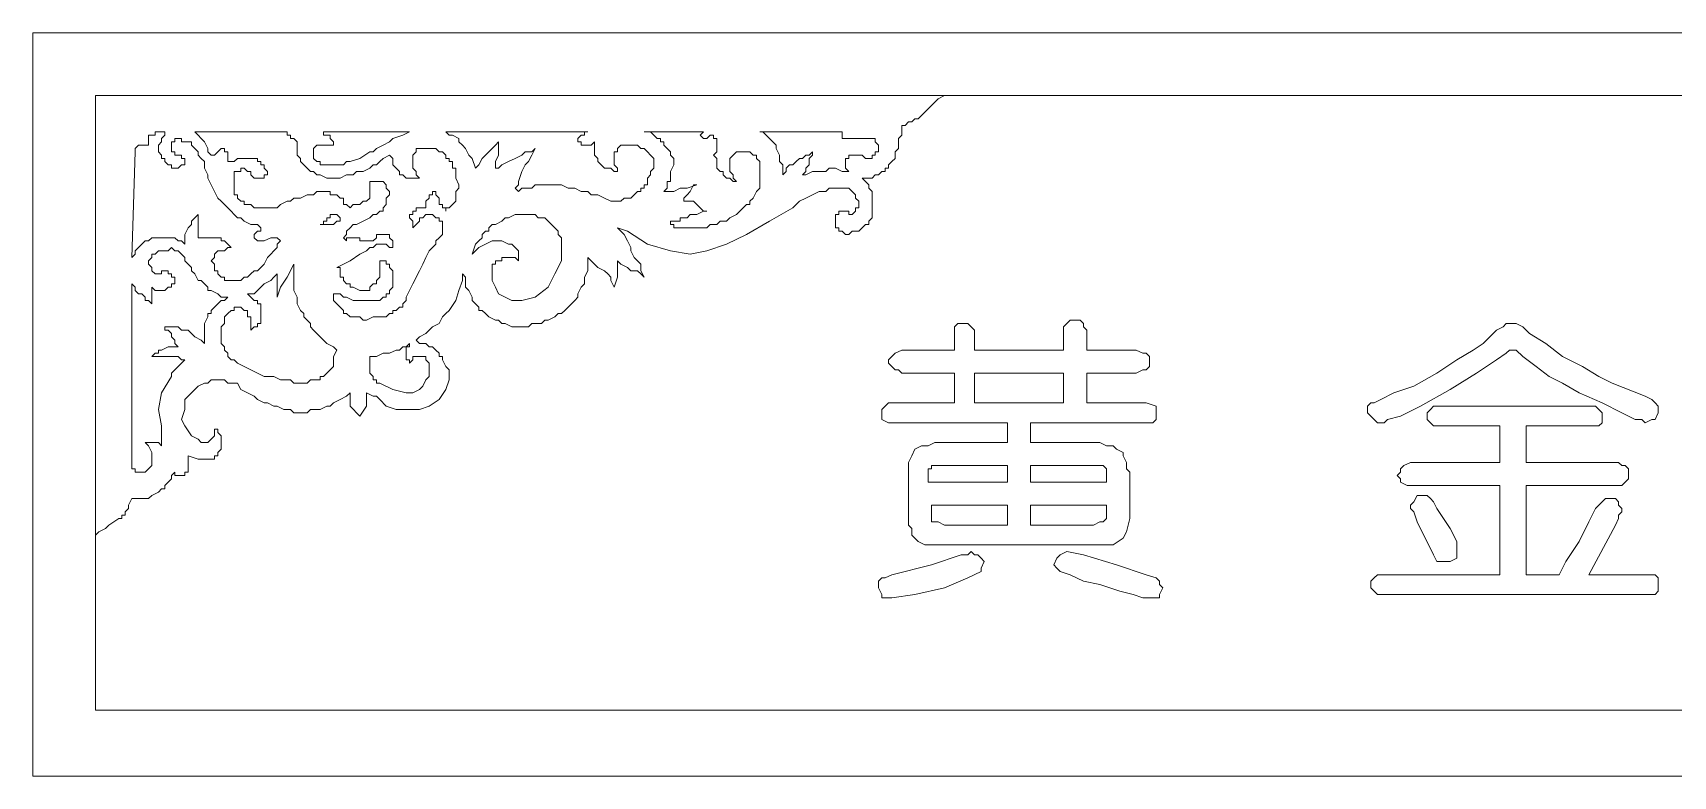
# Model space of a CAD drawing. Extents: x -66030 to 95157, y -13132 to 45879.
# Drawn here: x -4612 to -2672, y 14093 to 14971 of the extents above; entities that cross this region are included whole.
import ezdxf

# ---------------------------------------------------------------- set-up
doc = ezdxf.new("R2010")
doc.units = 0
doc.header["$LTSCALE"] = 100
doc.header["$MEASUREMENT"] = 0
doc.layers.get('0').update_dxf_attribs({"linetype": 'CONTINUOUS'})

msp = doc.modelspace()

# ---------------------------------------------------------------- linework, layer by layer
at = {"lineweight": 0}
for points in [[(-4611.6, 14092.6), (-1104.1, 14092.6), (-1104.1, 14971.4), (-4611.6, 14971.4), (-4611.6, 14092.6)], [(-1178.3, 14897.2), (-4537.4, 14897.2), (-4537.4, 14170.7), (-1178.3, 14170.7), (-1178.3, 14897.2)], [(-4435.9, 14815.2), (-4439.8, 14811.3), (-4439.8, 14811.3), (-4443.7, 14811.3), (-4443.7, 14811.3), (-4447.6, 14811.3), (-4447.6, 14815.2), (-4451.5, 14815.2), (-4455.4, 14819.1), (-4455.4, 14823), (-4459.3, 14823), (-4459.3, 14826.9), (-4459.3, 14826.9), (-4463.2, 14830.8), (-4463.2, 14830.8), (-4463.2, 14834.7), (-4463.2, 14834.7), (-4463.2, 14838.6), (-4463.2, 14838.6), (-4459.3, 14842.5), (-4459.3, 14846.4), (-4459.3, 14846.4), (-4455.4, 14850.3), (-4455.4, 14854.2), (-4459.3, 14854.2), (-4463.2, 14854.2), (-4467.1, 14854.2), (-4467.1, 14850.3), (-4471, 14850.3), (-4471, 14850.3), (-4474.9, 14850.3), (-4474.9, 14846.4), (-4474.9, 14846.4), (-4474.9, 14842.5), (-4474.9, 14842.5), (-4474.9, 14838.6), (-4474.9, 14838.6), (-4478.8, 14838.6), (-4478.8, 14838.6), (-4482.7, 14838.6), (-4482.7, 14838.6), (-4486.6, 14838.6), (-4486.6, 14838.6), (-4490.5, 14834.7), (-4490.5, 14834.7), (-4490.5, 14834.7), (-4490.5, 14830.8), (-4494.4, 14705.8), (-4490.5, 14709.7), (-4490.5, 14713.6), (-4486.6, 14717.5), (-4486.6, 14717.5), (-4482.7, 14721.4), (-4478.8, 14725.3), (-4474.9, 14725.3), (-4471, 14729.2), (-4463.2, 14729.2), (-4463.2, 14729.2), (-4459.3, 14729.2), (-4455.4, 14729.2), (-4451.5, 14729.2), (-4447.6, 14729.2), (-4443.7, 14729.2), (-4439.8, 14725.3), (-4435.9, 14725.3), (-4431.9, 14721.4), (-4431.9, 14725.3), (-4431.9, 14729.2), (-4431.9, 14733.1), (-4428, 14741), (-4424.1, 14744.9), (-4424.1, 14748.8), (-4420.2, 14752.7), (-4420.2, 14752.7), (-4416.3, 14756.6), (-4416.3, 14752.7), (-4416.3, 14748.8), (-4416.3, 14744.9), (-4416.3, 14741), (-4416.3, 14733.1), (-4416.3, 14729.2), (-4412.4, 14729.2), (-4412.4, 14729.2), (-4404.6, 14729.2), (-4404.6, 14729.2), (-4400.7, 14729.2), (-4396.8, 14729.2), (-4392.9, 14729.2), (-4389, 14729.2), (-4389, 14725.3), (-4385.1, 14725.3), (-4381.2, 14721.4), (-4381.2, 14721.4), (-4377.3, 14717.5), (-4377.3, 14717.5), (-4381.2, 14717.5), (-4385.1, 14713.6), (-4385.1, 14713.6), (-4389, 14713.6), (-4392.9, 14713.6), (-4392.9, 14713.6), (-4396.8, 14709.7), (-4396.8, 14709.7), (-4396.8, 14705.8), (-4396.8, 14705.8), (-4400.7, 14701.9), (-4396.8, 14698), (-4396.8, 14694.1), (-4396.8, 14694.1), (-4396.8, 14690.2), (-4392.9, 14690.2), (-4392.9, 14686.3), (-4389, 14682.4), (-4389, 14682.4), (-4389, 14682.4), (-4385.1, 14682.4), (-4385.1, 14678.5), (-4381.2, 14678.5), (-4381.2, 14678.5), (-4377.3, 14678.5), (-4377.3, 14678.5), (-4373.4, 14678.5), (-4369.5, 14678.5), (-4365.5, 14678.5), (-4365.5, 14678.5), (-4361.6, 14682.4), (-4357.7, 14682.4), (-4353.8, 14686.3), (-4349.9, 14690.2), (-4346, 14690.2), (-4342.1, 14694.1), (-4338.2, 14698), (-4334.3, 14705.8), (-4330.4, 14709.7), (-4326.5, 14713.6), (-4322.6, 14717.5), (-4322.6, 14717.5), (-4322.6, 14721.4), (-4318.7, 14725.3), (-4318.7, 14725.3), (-4322.6, 14729.2), (-4322.6, 14729.2), (-4322.6, 14729.2), (-4322.6, 14729.2), (-4326.5, 14729.2), (-4330.4, 14729.2), (-4338.2, 14725.3), (-4342.1, 14725.3), (-4342.1, 14725.3), (-4346, 14725.3), (-4346, 14725.3), (-4346, 14725.3), (-4349.9, 14729.2), (-4349.9, 14729.2), (-4349.9, 14729.2), (-4349.9, 14729.2), (-4349.9, 14733.1), (-4349.9, 14733.1), (-4349.9, 14733.1), (-4346, 14737.1), (-4346, 14737.1), (-4346, 14737.1), (-4342.1, 14737.1), (-4342.1, 14741), (-4342.1, 14741), (-4342.1, 14741), (-4342.1, 14741), (-4346, 14744.9), (-4349.9, 14744.9), (-4353.8, 14744.9), (-4353.8, 14744.9), (-4361.6, 14748.8), (-4365.5, 14752.7), (-4369.5, 14752.7), (-4373.4, 14756.6), (-4377.3, 14760.5), (-4381.2, 14764.4), (-4385.1, 14768.3), (-4389, 14772.2), (-4392.9, 14776.1), (-4396.8, 14783.9), (-4400.7, 14791.7), (-4404.6, 14799.5), (-4404.6, 14799.5), (-4404.6, 14803.5), (-4408.5, 14811.3), (-4408.5, 14815.2), (-4408.5, 14819.1), (-4412.4, 14823), (-4416.3, 14826.9), (-4416.3, 14830.8), (-4420.2, 14834.7), (-4424.1, 14838.6), (-4424.1, 14838.6), (-4424.1, 14842.5), (-4428, 14842.5), (-4428, 14842.5), (-4431.9, 14842.5), (-4435.9, 14842.5), (-4435.9, 14846.4), (-4439.8, 14846.4), (-4443.7, 14846.4), (-4443.7, 14846.4), (-4443.7, 14842.5), (-4447.6, 14842.5), (-4447.6, 14842.5), (-4447.6, 14842.5), (-4447.6, 14838.6), (-4447.6, 14838.6), (-4447.6, 14834.7), (-4447.6, 14830.8), (-4443.7, 14830.8), (-4443.7, 14826.9), (-4439.8, 14826.9), (-4435.9, 14826.9), (-4435.9, 14823), (-4435.9, 14823), (-4431.9, 14823), (-4431.9, 14819.1), (-4431.9, 14819.1), (-4431.9, 14819.1), (-4431.9, 14815.2), (-4435.9, 14815.2)], [(-4420.2, 14854.2), (-4420.2, 14854.2), (-4416.3, 14850.3), (-4412.4, 14846.4), (-4412.4, 14846.4), (-4408.5, 14842.5), (-4404.6, 14834.7), (-4404.6, 14830.8), (-4400.7, 14826.9), (-4400.7, 14826.9), (-4396.8, 14826.9), (-4392.9, 14830.8), (-4392.9, 14830.8), (-4389, 14834.7), (-4389, 14834.7), (-4385.1, 14834.7), (-4385.1, 14834.7), (-4385.1, 14834.7), (-4385.1, 14830.8), (-4381.2, 14830.8), (-4381.2, 14830.8), (-4381.2, 14826.9), (-4381.2, 14823), (-4381.2, 14819.1), (-4377.3, 14819.1), (-4373.4, 14819.1), (-4369.5, 14823), (-4365.5, 14823), (-4361.6, 14823), (-4357.7, 14823), (-4353.8, 14823), (-4349.9, 14823), (-4346, 14823), (-4346, 14819.1), (-4342.1, 14819.1), (-4342.1, 14819.1), (-4342.1, 14815.2), (-4338.2, 14815.2), (-4338.2, 14811.3), (-4338.2, 14811.3), (-4334.3, 14807.4), (-4334.3, 14803.5), (-4338.2, 14803.5), (-4338.2, 14803.5), (-4338.2, 14799.5), (-4342.1, 14799.5), (-4342.1, 14799.5), (-4342.1, 14799.5), (-4346, 14799.5), (-4346, 14799.5), (-4349.9, 14799.5), (-4349.9, 14799.5), (-4353.8, 14803.5), (-4353.8, 14803.5), (-4353.8, 14807.4), (-4357.7, 14807.4), (-4357.7, 14807.4), (-4357.7, 14807.4), (-4361.6, 14811.3), (-4361.6, 14811.3), (-4365.5, 14811.3), (-4365.5, 14807.4), (-4369.5, 14807.4), (-4373.4, 14807.4), (-4373.4, 14803.5), (-4373.4, 14803.5), (-4373.4, 14799.5), (-4373.4, 14795.6), (-4373.4, 14791.7), (-4373.4, 14787.8), (-4373.4, 14783.9), (-4373.4, 14780), (-4369.5, 14780), (-4369.5, 14776.1), (-4369.5, 14776.1), (-4365.5, 14772.2), (-4365.5, 14772.2), (-4361.6, 14772.2), (-4361.6, 14768.3), (-4357.7, 14768.3), (-4353.8, 14768.3), (-4349.9, 14764.4), (-4346, 14764.4), (-4342.1, 14764.4), (-4338.2, 14764.4), (-4334.3, 14764.4), (-4330.4, 14764.4), (-4322.6, 14764.4), (-4318.7, 14768.3), (-4310.9, 14772.2), (-4307, 14772.2), (-4303, 14776.1), (-4295.2, 14776.1), (-4287.4, 14780), (-4279.6, 14780), (-4275.7, 14783.9), (-4271.8, 14783.9), (-4267.9, 14783.9), (-4264, 14783.9), (-4260.1, 14783.9), (-4260.1, 14780), (-4256.2, 14780), (-4252.3, 14780), (-4252.3, 14780), (-4248.4, 14776.1), (-4244.5, 14776.1), (-4244.5, 14772.2), (-4244.5, 14768.3), (-4244.5, 14768.3), (-4240.6, 14768.3), (-4240.6, 14768.3), (-4236.6, 14764.4), (-4236.6, 14764.4), (-4236.6, 14764.4), (-4232.7, 14768.3), (-4228.8, 14768.3), (-4228.8, 14768.3), (-4224.9, 14768.3), (-4221, 14772.2), (-4217.1, 14772.2), (-4213.2, 14776.1), (-4213.2, 14780), (-4213.2, 14780), (-4213.2, 14783.9), (-4213.2, 14787.8), (-4213.2, 14791.7), (-4213.2, 14791.7), (-4213.2, 14795.6), (-4209.3, 14795.6), (-4209.3, 14795.6), (-4205.4, 14795.6), (-4201.5, 14795.6), (-4201.5, 14795.6), (-4197.6, 14795.6), (-4197.6, 14795.6), (-4193.7, 14791.7), (-4193.7, 14791.7), (-4193.7, 14787.8), (-4189.8, 14783.9), (-4189.8, 14780), (-4189.8, 14780), (-4193.7, 14776.1), (-4193.7, 14772.2), (-4193.7, 14768.3), (-4197.6, 14764.4), (-4197.6, 14760.5), (-4197.6, 14760.5), (-4201.5, 14760.5), (-4205.4, 14756.6), (-4209.3, 14756.6), (-4213.2, 14752.7), (-4221, 14748.8), (-4228.8, 14744.9), (-4232.7, 14744.9), (-4236.6, 14741), (-4236.6, 14741), (-4240.6, 14737.1), (-4240.6, 14737.1), (-4240.6, 14737.1), (-4240.6, 14733.1), (-4240.6, 14733.1), (-4244.5, 14729.2), (-4244.5, 14729.2), (-4240.6, 14725.3), (-4240.6, 14729.2), (-4236.6, 14729.2), (-4236.6, 14729.2), (-4232.7, 14729.2), (-4228.8, 14729.2), (-4224.9, 14729.2), (-4224.9, 14725.3), (-4221, 14725.3), (-4221, 14725.3), (-4221, 14725.3), (-4221, 14725.3), (-4217.1, 14725.3), (-4213.2, 14725.3), (-4209.3, 14725.3), (-4205.4, 14729.2), (-4205.4, 14729.2), (-4205.4, 14729.2), (-4205.4, 14733.1), (-4201.5, 14733.1), (-4201.5, 14733.1), (-4201.5, 14733.1), (-4197.6, 14733.1), (-4197.6, 14733.1), (-4193.7, 14733.1), (-4193.7, 14733.1), (-4189.8, 14733.1), (-4189.8, 14729.2), (-4185.9, 14725.3), (-4185.9, 14721.4), (-4185.9, 14721.4), (-4185.9, 14721.4), (-4185.9, 14717.5), (-4185.9, 14717.5), (-4189.8, 14717.5), (-4189.8, 14717.5), (-4193.7, 14721.4), (-4197.6, 14721.4), (-4197.6, 14721.4), (-4201.5, 14721.4), (-4201.5, 14721.4), (-4205.4, 14721.4), (-4209.3, 14717.5), (-4213.2, 14717.5), (-4217.1, 14713.6), (-4224.9, 14709.7), (-4236.6, 14701.9), (-4244.5, 14698), (-4252.3, 14694.1), (-4248.4, 14694.1), (-4248.4, 14690.2), (-4248.4, 14686.3), (-4248.4, 14682.4), (-4244.5, 14682.4), (-4244.5, 14678.5), (-4240.6, 14674.6), (-4236.6, 14674.6), (-4236.6, 14670.7), (-4232.7, 14670.7), (-4224.9, 14666.7), (-4221, 14666.7), (-4217.1, 14666.7), (-4213.2, 14666.7), (-4213.2, 14670.7), (-4209.3, 14674.6), (-4205.4, 14674.6), (-4205.4, 14678.5), (-4205.4, 14678.5), (-4201.5, 14682.4), (-4201.5, 14682.4), (-4201.5, 14686.3), (-4201.5, 14690.2), (-4201.5, 14694.1), (-4201.5, 14698), (-4201.5, 14701.9), (-4201.5, 14701.9), (-4197.6, 14701.9), (-4193.7, 14701.9), (-4193.7, 14698), (-4189.8, 14698), (-4189.8, 14698), (-4189.8, 14694.1), (-4185.9, 14690.2), (-4185.9, 14690.2), (-4185.9, 14686.3), (-4185.9, 14682.4), (-4185.9, 14674.6), (-4185.9, 14670.7), (-4185.9, 14670.7), (-4189.8, 14666.7), (-4189.8, 14662.8), (-4193.7, 14662.8), (-4193.7, 14658.9), (-4197.6, 14658.9), (-4201.5, 14655), (-4205.4, 14655), (-4209.3, 14655), (-4217.1, 14655), (-4221, 14655), (-4228.8, 14655), (-4232.7, 14655), (-4240.6, 14658.9), (-4244.5, 14658.9), (-4248.4, 14662.8), (-4248.4, 14662.8), (-4252.3, 14662.8), (-4252.3, 14662.8), (-4252.3, 14662.8), (-4256.2, 14662.8), (-4256.2, 14662.8), (-4256.2, 14658.9), (-4256.2, 14658.9), (-4256.2, 14655), (-4256.2, 14655), (-4252.3, 14651.1), (-4252.3, 14651.1), (-4248.4, 14647.2), (-4248.4, 14647.2), (-4244.5, 14643.3), (-4244.5, 14639.4), (-4240.6, 14639.4), (-4236.6, 14635.5), (-4232.7, 14635.5), (-4224.9, 14635.5), (-4221, 14631.6), (-4217.1, 14631.6), (-4209.3, 14635.5), (-4205.4, 14635.5), (-4197.6, 14635.5), (-4193.7, 14635.5), (-4189.8, 14639.4), (-4185.9, 14639.4), (-4185.9, 14643.3), (-4182, 14643.3), (-4178.1, 14647.2), (-4174.2, 14647.2), (-4174.2, 14651.1), (-4170.2, 14655), (-4170.2, 14658.9), (-4166.3, 14666.7), (-4162.4, 14674.6), (-4154.6, 14690.2), (-4150.7, 14698), (-4146.8, 14705.8), (-4142.9, 14713.6), (-4135.1, 14721.4), (-4135.1, 14725.3), (-4131.2, 14729.2), (-4127.3, 14733.1), (-4127.3, 14733.1), (-4127.3, 14737.1), (-4127.3, 14741), (-4127.3, 14744.9), (-4127.3, 14748.8), (-4131.2, 14748.8), (-4131.2, 14748.8), (-4131.2, 14752.7), (-4135.1, 14752.7), (-4139, 14756.6), (-4139, 14756.6), (-4142.9, 14756.6), (-4146.8, 14756.6), (-4146.8, 14756.6), (-4150.7, 14752.7), (-4150.7, 14752.7), (-4154.6, 14752.7), (-4154.6, 14748.8), (-4154.6, 14748.8), (-4158.5, 14744.9), (-4158.5, 14744.9), (-4162.4, 14741), (-4162.4, 14741), (-4162.4, 14744.9), (-4162.4, 14748.8), (-4166.3, 14752.7), (-4166.3, 14752.7), (-4166.3, 14756.6), (-4162.4, 14756.6), (-4162.4, 14760.5), (-4162.4, 14760.5), (-4162.4, 14760.5), (-4158.5, 14760.5), (-4158.5, 14764.4), (-4154.6, 14764.4), (-4146.8, 14764.4), (-4146.8, 14768.3), (-4146.8, 14772.2), (-4142.9, 14776.1), (-4142.9, 14776.1), (-4142.9, 14780), (-4139, 14780), (-4139, 14783.9), (-4135.1, 14783.9), (-4135.1, 14783.9), (-4135.1, 14783.9), (-4135.1, 14783.9), (-4135.1, 14780), (-4131.2, 14776.1), (-4131.2, 14772.2), (-4131.2, 14772.2), (-4131.2, 14768.3), (-4127.3, 14768.3), (-4127.3, 14764.4), (-4123.4, 14764.4), (-4123.4, 14760.5), (-4123.4, 14764.4), (-4119.5, 14764.4), (-4119.5, 14764.4), (-4115.6, 14768.3), (-4115.6, 14768.3), (-4111.7, 14772.2), (-4111.7, 14776.1), (-4111.7, 14780), (-4111.7, 14783.9), (-4107.8, 14787.8), (-4107.8, 14791.7), (-4111.7, 14799.5), (-4111.7, 14803.5), (-4111.7, 14811.3), (-4115.6, 14811.3), (-4115.6, 14815.2), (-4115.6, 14819.1), (-4119.5, 14819.1), (-4119.5, 14823), (-4123.4, 14823), (-4123.4, 14826.9), (-4127.3, 14830.8), (-4131.2, 14830.8), (-4135.1, 14834.7), (-4139, 14834.7), (-4146.8, 14834.7), (-4150.7, 14834.7), (-4158.5, 14834.7), (-4158.5, 14834.7), (-4158.5, 14830.8), (-4162.4, 14826.9), (-4162.4, 14826.9), (-4162.4, 14823), (-4162.4, 14823), (-4162.4, 14819.1), (-4162.4, 14815.2), (-4162.4, 14815.2), (-4162.4, 14811.3), (-4158.5, 14807.4), (-4158.5, 14803.5), (-4154.6, 14799.5), (-4154.6, 14799.5), (-4158.5, 14799.5), (-4158.5, 14799.5), (-4162.4, 14799.5), (-4166.3, 14799.5), (-4166.3, 14799.5), (-4170.2, 14799.5), (-4174.2, 14803.5), (-4178.1, 14803.5), (-4178.1, 14807.4), (-4178.1, 14807.4), (-4182, 14811.3), (-4185.9, 14815.2), (-4185.9, 14823), (-4189.8, 14826.9), (-4189.8, 14826.9), (-4197.6, 14823), (-4201.5, 14819.1), (-4205.4, 14815.2), (-4209.3, 14815.2), (-4213.2, 14811.3), (-4221, 14807.4), (-4228.8, 14807.4), (-4232.7, 14803.5), (-4240.6, 14803.5), (-4248.4, 14799.5), (-4252.3, 14799.5), (-4256.2, 14799.5), (-4260.1, 14799.5), (-4264, 14799.5), (-4271.8, 14803.5), (-4275.7, 14803.5), (-4275.7, 14803.5), (-4279.6, 14807.4), (-4283.5, 14807.4), (-4287.4, 14811.3), (-4291.3, 14815.2), (-4291.3, 14815.2), (-4295.2, 14819.1), (-4295.2, 14823), (-4299.1, 14826.9), (-4299.1, 14830.8), (-4299.1, 14830.8), (-4299.1, 14834.7), (-4299.1, 14838.6), (-4299.1, 14838.6), (-4299.1, 14842.5), (-4299.1, 14842.5), (-4299.1, 14842.5), (-4303, 14846.4), (-4303, 14846.4), (-4307, 14846.4), (-4307, 14846.4), (-4307, 14850.3), (-4310.9, 14850.3), (-4310.9, 14850.3), (-4310.9, 14854.2), (-4310.9, 14854.2), (-4420.2, 14854.2)], [(-4267.9, 14854.2), (-4267.9, 14854.2), (-4267.9, 14850.3), (-4264, 14850.3), (-4264, 14850.3), (-4264, 14850.3), (-4260.1, 14850.3), (-4260.1, 14850.3), (-4260.1, 14846.4), (-4260.1, 14846.4), (-4256.2, 14842.5), (-4256.2, 14842.5), (-4256.2, 14838.6), (-4256.2, 14838.6), (-4260.1, 14838.6), (-4264, 14838.6), (-4267.9, 14838.6), (-4267.9, 14838.6), (-4271.8, 14838.6), (-4275.7, 14838.6), (-4275.7, 14838.6), (-4275.7, 14838.6), (-4279.6, 14834.7), (-4279.6, 14834.7), (-4279.6, 14830.8), (-4279.6, 14830.8), (-4279.6, 14826.9), (-4279.6, 14826.9), (-4279.6, 14823), (-4279.6, 14823), (-4275.7, 14819.1), (-4275.7, 14819.1), (-4275.7, 14819.1), (-4271.8, 14819.1), (-4271.8, 14815.2), (-4271.8, 14815.2), (-4267.9, 14815.2), (-4264, 14815.2), (-4264, 14815.2), (-4260.1, 14815.2), (-4256.2, 14815.2), (-4252.3, 14815.2), (-4248.4, 14815.2), (-4244.5, 14815.2), (-4240.6, 14819.1), (-4236.6, 14819.1), (-4224.9, 14823), (-4213.2, 14830.8), (-4209.3, 14830.8), (-4205.4, 14834.7), (-4197.6, 14838.6), (-4189.8, 14842.5), (-4185.9, 14846.4), (-4174.2, 14850.3), (-4166.3, 14854.2), (-4267.9, 14854.2)], [(-4123.4, 14854.2), (-4119.5, 14850.3), (-4115.6, 14850.3), (-4107.8, 14846.4), (-4107.8, 14842.5), (-4103.8, 14838.6), (-4103.8, 14838.6), (-4099.9, 14834.7), (-4096, 14826.9), (-4092.1, 14823), (-4088.2, 14811.3), (-4084.3, 14815.2), (-4080.4, 14823), (-4076.5, 14826.9), (-4072.6, 14830.8), (-4064.8, 14838.6), (-4060.9, 14842.5), (-4060.9, 14838.6), (-4060.9, 14834.7), (-4060.9, 14830.8), (-4060.9, 14826.9), (-4064.8, 14819.1), (-4064.8, 14811.3), (-4060.9, 14811.3), (-4057, 14815.2), (-4049.2, 14819.1), (-4041.4, 14823), (-4033.5, 14826.9), (-4029.6, 14830.8), (-4025.7, 14830.8), (-4021.8, 14830.8), (-4017.9, 14834.7), (-4021.8, 14826.9), (-4025.7, 14819.1), (-4029.6, 14815.2), (-4033.5, 14807.4), (-4037.4, 14795.6), (-4037.4, 14795.6), (-4037.4, 14791.7), (-4041.4, 14787.8), (-4037.4, 14783.9), (-4033.5, 14787.8), (-4029.6, 14787.8), (-4025.7, 14787.8), (-4021.8, 14787.8), (-4017.9, 14791.7), (-4014, 14791.7), (-4006.2, 14791.7), (-3994.5, 14791.7), (-3986.7, 14791.7), (-3978.9, 14787.8), (-3971, 14787.8), (-3963.2, 14783.9), (-3955.4, 14783.9), (-3951.5, 14780), (-3943.7, 14780), (-3935.9, 14776.1), (-3928.1, 14772.2), (-3924.2, 14772.2), (-3920.3, 14772.2), (-3916.4, 14772.2), (-3912.5, 14776.1), (-3908.5, 14776.1), (-3904.6, 14776.1), (-3900.7, 14780), (-3896.8, 14783.9), (-3892.9, 14783.9), (-3892.9, 14787.8), (-3889, 14787.8), (-3889, 14791.7), (-3885.1, 14791.7), (-3885.1, 14795.6), (-3885.1, 14799.5), (-3881.2, 14803.5), (-3881.2, 14803.5), (-3881.2, 14807.4), (-3877.3, 14811.3), (-3877.3, 14815.2), (-3877.3, 14819.1), (-3877.3, 14823), (-3881.2, 14826.9), (-3881.2, 14826.9), (-3885.1, 14830.8), (-3885.1, 14830.8), (-3889, 14834.7), (-3892.9, 14834.7), (-3896.8, 14838.6), (-3900.7, 14838.6), (-3904.6, 14838.6), (-3908.5, 14838.6), (-3916.4, 14838.6), (-3916.4, 14838.6), (-3920.3, 14834.7), (-3920.3, 14834.7), (-3920.3, 14834.7), (-3920.3, 14834.7), (-3920.3, 14830.8), (-3924.2, 14830.8), (-3924.2, 14830.8), (-3924.2, 14826.9), (-3924.2, 14823), (-3924.2, 14819.1), (-3924.2, 14815.2), (-3920.3, 14811.3), (-3920.3, 14807.4), (-3920.3, 14807.4), (-3924.2, 14807.4), (-3928.1, 14811.3), (-3932, 14811.3), (-3935.9, 14811.3), (-3939.8, 14815.2), (-3939.8, 14815.2), (-3943.7, 14819.1), (-3943.7, 14823), (-3947.6, 14826.9), (-3947.6, 14830.8), (-3947.6, 14834.7), (-3947.6, 14842.5), (-3951.5, 14838.6), (-3955.4, 14838.6), (-3959.3, 14838.6), (-3959.3, 14838.6), (-3963.2, 14838.6), (-3963.2, 14842.5), (-3967.1, 14842.5), (-3967.1, 14842.5), (-3967.1, 14842.5), (-3967.1, 14846.4), (-3967.1, 14846.4), (-3963.2, 14850.3), (-3963.2, 14850.3), (-3959.3, 14850.3), (-3959.3, 14854.2), (-3955.4, 14854.2), (-4123.4, 14854.2)], [(-3889, 14854.2), (-3881.2, 14854.2), (-3877.3, 14850.3), (-3873.4, 14846.4), (-3869.5, 14846.4), (-3869.5, 14842.5), (-3865.6, 14842.5), (-3865.6, 14838.6), (-3861.7, 14834.7), (-3861.7, 14834.7), (-3857.8, 14830.8), (-3857.8, 14826.9), (-3857.8, 14826.9), (-3853.9, 14823), (-3853.9, 14819.1), (-3853.9, 14815.2), (-3857.8, 14807.4), (-3857.8, 14803.5), (-3857.8, 14795.6), (-3861.7, 14795.6), (-3861.7, 14791.7), (-3861.7, 14787.8), (-3865.6, 14783.9), (-3865.6, 14783.9), (-3861.7, 14783.9), (-3857.8, 14783.9), (-3853.9, 14783.9), (-3846.1, 14787.8), (-3838.2, 14787.8), (-3826.5, 14791.7), (-3830.4, 14791.7), (-3834.3, 14783.9), (-3834.3, 14783.9), (-3838.2, 14780), (-3842.1, 14776.1), (-3842.1, 14772.2), (-3842.1, 14772.2), (-3838.2, 14772.2), (-3834.3, 14772.2), (-3830.4, 14772.2), (-3826.5, 14768.3), (-3822.6, 14764.4), (-3818.7, 14760.5), (-3814.8, 14760.5), (-3818.7, 14760.5), (-3826.5, 14756.6), (-3830.4, 14756.6), (-3834.3, 14756.6), (-3838.2, 14752.7), (-3846.1, 14752.7), (-3846.1, 14748.8), (-3850, 14748.8), (-3853.9, 14748.8), (-3853.9, 14748.8), (-3857.8, 14748.8), (-3857.8, 14748.8), (-3857.8, 14748.8), (-3857.8, 14744.9), (-3857.8, 14744.9), (-3857.8, 14744.9), (-3853.9, 14744.9), (-3853.9, 14741), (-3850, 14741), (-3846.1, 14741), (-3842.1, 14741), (-3838.2, 14741), (-3834.3, 14741), (-3826.5, 14741), (-3822.6, 14741), (-3814.8, 14741), (-3810.9, 14744.9), (-3803.1, 14744.9), (-3799.2, 14748.8), (-3791.4, 14748.8), (-3787.5, 14752.7), (-3779.7, 14756.6), (-3775.7, 14760.5), (-3771.8, 14764.4), (-3767.9, 14768.3), (-3764, 14768.3), (-3764, 14772.2), (-3760.1, 14776.1), (-3760.1, 14776.1), (-3756.2, 14783.9), (-3752.3, 14787.8), (-3752.3, 14791.7), (-3752.3, 14795.6), (-3752.3, 14795.6), (-3752.3, 14799.5), (-3752.3, 14803.5), (-3752.3, 14807.4), (-3752.3, 14811.3), (-3752.3, 14815.2), (-3752.3, 14815.2), (-3752.3, 14819.1), (-3756.2, 14823), (-3756.2, 14823), (-3756.2, 14826.9), (-3760.1, 14826.9), (-3760.1, 14826.9), (-3764, 14830.8), (-3764, 14830.8), (-3767.9, 14830.8), (-3767.9, 14830.8), (-3771.8, 14830.8), (-3775.7, 14830.8), (-3775.7, 14830.8), (-3779.7, 14830.8), (-3783.6, 14826.9), (-3783.6, 14826.9), (-3783.6, 14826.9), (-3787.5, 14823), (-3787.5, 14823), (-3787.5, 14819.1), (-3787.5, 14819.1), (-3787.5, 14815.2), (-3787.5, 14815.2), (-3787.5, 14811.3), (-3787.5, 14807.4), (-3783.6, 14803.5), (-3783.6, 14799.5), (-3779.7, 14795.6), (-3783.6, 14795.6), (-3787.5, 14799.5), (-3787.5, 14799.5), (-3791.4, 14799.5), (-3795.3, 14803.5), (-3795.3, 14807.4), (-3799.2, 14807.4), (-3803.1, 14811.3), (-3803.1, 14815.2), (-3803.1, 14819.1), (-3803.1, 14823), (-3807, 14826.9), (-3807, 14826.9), (-3803.1, 14830.8), (-3803.1, 14834.7), (-3803.1, 14838.6), (-3803.1, 14842.5), (-3803.1, 14846.4), (-3803.1, 14846.4), (-3803.1, 14846.4), (-3807, 14846.4), (-3807, 14850.3), (-3810.9, 14850.3), (-3810.9, 14850.3), (-3814.8, 14846.4), (-3814.8, 14846.4), (-3818.7, 14846.4), (-3818.7, 14846.4), (-3818.7, 14846.4), (-3822.6, 14850.3), (-3822.6, 14850.3), (-3822.6, 14850.3), (-3818.7, 14854.2), (-3818.7, 14854.2), (-3889, 14854.2)], [(-3752.3, 14854.2), (-3748.4, 14854.2), (-3744.5, 14850.3), (-3740.6, 14846.4), (-3736.7, 14842.5), (-3736.7, 14842.5), (-3732.8, 14838.6), (-3732.8, 14834.7), (-3728.9, 14826.9), (-3728.9, 14819.1), (-3725, 14815.2), (-3725, 14811.3), (-3725, 14807.4), (-3725, 14803.5), (-3721.1, 14807.4), (-3721.1, 14811.3), (-3717.2, 14815.2), (-3713.2, 14815.2), (-3709.3, 14819.1), (-3709.3, 14819.1), (-3705.4, 14823), (-3701.5, 14823), (-3697.6, 14826.9), (-3693.7, 14826.9), (-3689.8, 14830.8), (-3689.8, 14826.9), (-3693.7, 14823), (-3693.7, 14819.1), (-3693.7, 14815.2), (-3697.6, 14811.3), (-3697.6, 14807.4), (-3701.5, 14803.5), (-3701.5, 14803.5), (-3697.6, 14803.5), (-3689.8, 14807.4), (-3682, 14807.4), (-3674.2, 14807.4), (-3670.3, 14811.3), (-3662.5, 14811.3), (-3654.7, 14807.4), (-3650.8, 14807.4), (-3646.8, 14807.4), (-3650.8, 14811.3), (-3650.8, 14811.3), (-3650.8, 14815.2), (-3650.8, 14819.1), (-3650.8, 14819.1), (-3650.8, 14823), (-3650.8, 14823), (-3650.8, 14823), (-3646.8, 14823), (-3646.8, 14826.9), (-3646.8, 14826.9), (-3642.9, 14826.9), (-3639, 14826.9), (-3639, 14826.9), (-3635.1, 14826.9), (-3631.2, 14826.9), (-3627.3, 14823), (-3627.3, 14823), (-3623.4, 14823), (-3623.4, 14823), (-3619.5, 14823), (-3619.5, 14826.9), (-3615.6, 14826.9), (-3615.6, 14830.8), (-3611.7, 14830.8), (-3611.7, 14834.7), (-3611.7, 14834.7), (-3611.7, 14838.6), (-3611.7, 14838.6), (-3615.6, 14842.5), (-3615.6, 14842.5), (-3615.6, 14842.5), (-3615.6, 14846.4), (-3619.5, 14846.4), (-3619.5, 14846.4), (-3623.4, 14846.4), (-3627.3, 14846.4), (-3631.2, 14846.4), (-3639, 14846.4), (-3646.8, 14846.4), (-3650.8, 14846.4), (-3650.8, 14846.4), (-3654.7, 14846.4), (-3654.7, 14846.4), (-3654.7, 14850.3), (-3654.7, 14850.3), (-3654.7, 14850.3), (-3654.7, 14850.3), (-3654.7, 14854.2), (-3654.7, 14854.2), (-3752.3, 14854.2)], [(-3521.9, 14569.1), (-3584.4, 14569.1), (-3588.3, 14573), (-3592.2, 14573), (-3596.1, 14576.9), (-3600, 14580.8), (-3600, 14584.7), (-3596.1, 14588.6), (-3592.2, 14592.5), (-3584.4, 14596.4), (-3521.9, 14596.4), (-3521.9, 14616), (-3521.9, 14623.8), (-3518, 14627.7), (-3514, 14627.7), (-3510.1, 14627.7), (-3506.2, 14627.7), (-3502.3, 14623.8), (-3498.4, 14619.9), (-3498.4, 14616), (-3498.4, 14596.4), (-3393, 14596.4), (-3393, 14619.9), (-3393, 14623.8), (-3389.1, 14627.7), (-3385.1, 14631.6), (-3381.2, 14631.6), (-3373.4, 14631.6), (-3369.5, 14627.7), (-3369.5, 14623.8), (-3365.6, 14619.9), (-3365.6, 14596.4), (-3307, 14596.4), (-3299.2, 14592.5), (-3295.3, 14592.5), (-3291.4, 14588.6), (-3291.4, 14580.8), (-3291.4, 14576.9), (-3295.3, 14573), (-3299.2, 14573), (-3307, 14569.1), (-3365.6, 14569.1), (-3365.6, 14569.1), (-3365.6, 14533.9), (-3295.3, 14533.9), (-3283.6, 14530), (-3283.6, 14526.1), (-3283.6, 14518.3), (-3283.6, 14514.4), (-3287.5, 14510.5), (-3295.3, 14510.5), (-3432, 14510.5), (-3432, 14487.1), (-3350, 14487.1), (-3342.2, 14483.2), (-3334.4, 14483.2), (-3330.5, 14479.3), (-3322.7, 14475.4), (-3322.7, 14471.4), (-3318.7, 14463.6), (-3318.7, 14455.8), (-3314.8, 14451.9), (-3314.8, 14397.2), (-3318.7, 14381.6), (-3322.7, 14373.8), (-3334.4, 14366), (-3346.1, 14366), (-3545.3, 14366), (-3553.1, 14366), (-3557, 14366), (-3564.8, 14369.9), (-3568.7, 14373.8), (-3572.6, 14377.7), (-3572.6, 14385.5), (-3576.5, 14389.4), (-3576.5, 14397.2), (-3576.5, 14455.8), (-3576.5, 14463.6), (-3572.6, 14471.4), (-3568.7, 14479.3), (-3560.9, 14483.2), (-3553.1, 14483.2), (-3545.3, 14487.1), (-3459.4, 14487.1), (-3459.4, 14510.5), (-3596.1, 14510.5), (-3600, 14510.5), (-3607.8, 14514.4), (-3607.8, 14518.3), (-3607.8, 14522.2), (-3607.8, 14526.1), (-3603.9, 14530), (-3600, 14533.9), (-3596.1, 14533.9), (-3521.9, 14533.9), (-3521.9, 14569.1)], [(-3014.1, 14510.5), (-3021.9, 14510.5), (-3025.8, 14514.4), (-3029.7, 14518.3), (-3033.6, 14522.2), (-3033.6, 14526.1), (-3033.6, 14530), (-3029.7, 14533.9), (-3025.8, 14533.9), (-3018, 14537.8), (-3002.4, 14545.7), (-2978.9, 14553.5), (-2951.6, 14569.1), (-2928.1, 14584.7), (-2908.6, 14596.4), (-2896.9, 14604.3), (-2889.1, 14612.1), (-2881.3, 14619.9), (-2873.5, 14623.8), (-2869.6, 14627.7), (-2865.7, 14627.7), (-2857.8, 14627.7), (-2850, 14623.8), (-2842.2, 14616), (-2822.7, 14604.3), (-2803.2, 14588.6), (-2779.7, 14576.9), (-2760.2, 14565.2), (-2744.6, 14557.4), (-2705.5, 14541.8), (-2697.7, 14537.8), (-2693.8, 14533.9), (-2689.9, 14530), (-2689.9, 14526.1), (-2689.9, 14522.2), (-2693.8, 14514.4), (-2697.7, 14514.4), (-2705.5, 14510.5), (-2709.4, 14514.4), (-2717.2, 14514.4), (-2732.9, 14522.2), (-2756.3, 14533.9), (-2783.6, 14545.7), (-2803.2, 14557.4), (-2818.8, 14565.2), (-2834.4, 14576.9), (-2850, 14588.6), (-2857.8, 14596.4), (-2865.7, 14596.4), (-2869.6, 14592.5), (-2881.3, 14584.7), (-2904.7, 14569.1), (-2936, 14549.6), (-2971.1, 14530), (-2994.6, 14518.3), (-3010.2, 14514.4), (-3014.1, 14510.5)], [(-3393, 14569.1), (-3498.4, 14569.1), (-3498.4, 14565.2), (-3498.4, 14533.9), (-3393, 14533.9), (-3393, 14565.2), (-3393, 14569.1)], [(-2846.1, 14506.6), (-2846.1, 14463.6), (-2736.8, 14463.6), (-2732.9, 14459.7), (-2728.9, 14459.7), (-2725, 14455.8), (-2725, 14448), (-2725, 14444.1), (-2728.9, 14440.2), (-2732.9, 14436.3), (-2736.8, 14436.3), (-2846.1, 14436.3), (-2846.1, 14330.8), (-2807.1, 14330.8), (-2799.3, 14346.5), (-2791.4, 14358.2), (-2783.6, 14369.9), (-2771.9, 14393.3), (-2764.1, 14409), (-2756.3, 14416.8), (-2752.4, 14420.7), (-2748.5, 14420.7), (-2740.7, 14420.7), (-2736.8, 14416.8), (-2736.8, 14412.9), (-2732.9, 14409), (-2732.9, 14405), (-2736.8, 14401.1), (-2736.8, 14397.2), (-2740.7, 14389.4), (-2771.9, 14330.8), (-2701.6, 14330.8), (-2697.7, 14330.8), (-2693.8, 14330.8), (-2689.9, 14326.9), (-2689.9, 14323), (-2689.9, 14315.2), (-2689.9, 14311.3), (-2693.8, 14307.4), (-2701.6, 14307.4), (-3014.1, 14307.4), (-3021.9, 14307.4), (-3025.8, 14311.3), (-3029.7, 14315.2), (-3029.7, 14319.1), (-3029.7, 14323), (-3025.8, 14326.9), (-3021.9, 14330.8), (-3014.1, 14330.8), (-2877.4, 14330.8), (-2877.4, 14436.3), (-2982.8, 14436.3), (-2986.7, 14436.3), (-2994.6, 14440.2), (-2994.6, 14444.1), (-2998.5, 14448), (-2994.6, 14451.9), (-2994.6, 14455.8), (-2990.6, 14459.7), (-2982.8, 14463.6), (-2877.4, 14463.6), (-2877.4, 14506.6), (-2951.6, 14506.6), (-2955.5, 14506.6), (-2959.4, 14510.5), (-2963.3, 14514.4), (-2963.3, 14518.3), (-2963.3, 14522.2), (-2959.4, 14526.1), (-2955.5, 14530), (-2951.6, 14530), (-2768, 14530), (-2764.1, 14530), (-2760.2, 14526.1), (-2756.3, 14522.2), (-2756.3, 14518.3), (-2756.3, 14510.5), (-2760.2, 14506.6), (-2764.1, 14506.6), (-2768, 14506.6), (-2846.1, 14506.6)], [(-3459.4, 14440.2), (-3459.4, 14459.7), (-3533.6, 14459.7), (-3541.4, 14459.7), (-3545.3, 14459.7), (-3549.2, 14459.7), (-3549.2, 14455.8), (-3553.1, 14455.8), (-3553.1, 14451.9), (-3553.1, 14440.2), (-3459.4, 14440.2)], [(-3342.2, 14440.2), (-3342.2, 14451.9), (-3342.2, 14451.9), (-3342.2, 14455.8), (-3346.1, 14459.7), (-3346.1, 14459.7), (-3350, 14459.7), (-3357.8, 14459.7), (-3432, 14459.7), (-3432, 14440.2), (-3342.2, 14440.2)], [(-3549.2, 14412.9), (-3549.2, 14401.1), (-3549.2, 14397.2), (-3549.2, 14397.2), (-3549.2, 14393.3), (-3545.3, 14393.3), (-3541.4, 14393.3), (-3533.6, 14389.4), (-3459.4, 14389.4), (-3459.4, 14412.9), (-3549.2, 14412.9)], [(-3432, 14412.9), (-3432, 14389.4), (-3357.8, 14389.4), (-3350, 14393.3), (-3346.1, 14393.3), (-3346.1, 14393.3), (-3342.2, 14397.2), (-3342.2, 14401.1), (-3342.2, 14405), (-3342.2, 14412.9), (-3432, 14412.9)], [(-2928.1, 14362.1), (-2928.1, 14358.2), (-2928.1, 14354.3), (-2928.1, 14350.4), (-2936, 14346.5), (-2939.9, 14346.5), (-2947.7, 14346.5), (-2951.6, 14346.5), (-2955.5, 14354.3), (-2975, 14393.3), (-2978.9, 14405), (-2982.8, 14409), (-2982.8, 14412.9), (-2978.9, 14416.8), (-2975, 14424.6), (-2967.2, 14424.6), (-2963.3, 14424.6), (-2959.4, 14420.7), (-2955.5, 14416.8), (-2951.6, 14409), (-2943.8, 14397.2), (-2936, 14385.5), (-2928.1, 14369.9), (-2928.1, 14362.1)], [(-3502.3, 14358.2), (-3498.4, 14354.3), (-3494.5, 14354.3), (-3490.6, 14350.4), (-3486.7, 14346.5), (-3490.6, 14338.6), (-3490.6, 14334.7), (-3506.2, 14326.9), (-3533.6, 14315.2), (-3568.7, 14307.4), (-3596.1, 14303.5), (-3600, 14303.5), (-3607.8, 14303.5), (-3607.8, 14307.4), (-3611.7, 14315.2), (-3611.7, 14319.1), (-3611.7, 14323), (-3607.8, 14326.9), (-3603.9, 14326.9), (-3596.1, 14330.8), (-3580.4, 14334.7), (-3564.8, 14338.6), (-3549.2, 14342.6), (-3514, 14354.3), (-3506.2, 14354.3), (-3502.3, 14358.2)], [(-3330.5, 14342.6), (-3295.3, 14330.8), (-3283.6, 14326.9), (-3279.7, 14323), (-3279.7, 14319.1), (-3275.8, 14315.2), (-3279.7, 14307.4), (-3279.7, 14303.5), (-3283.6, 14303.5), (-3291.4, 14303.5), (-3299.2, 14303.5), (-3310.9, 14307.4), (-3326.6, 14311.3), (-3350, 14319.1), (-3369.5, 14323), (-3385.1, 14330.8), (-3396.9, 14334.7), (-3400.8, 14338.6), (-3404.7, 14342.6), (-3400.8, 14350.4), (-3396.9, 14354.3), (-3389.1, 14358.2), (-3369.5, 14354.3), (-3330.5, 14342.6)]]:
    msp.add_lwpolyline(points, close=True, dxfattribs=at)
for points in [[(-3631.2, 14799.5), (-3627.3, 14795.6), (-3627.3, 14795.6), (-3623.4, 14791.7), (-3623.4, 14787.8), (-3619.5, 14783.9), (-3619.5, 14780), (-3619.5, 14780), (-3619.5, 14776.1), (-3619.5, 14772.2), (-3619.5, 14768.3), (-3619.5, 14764.4), (-3619.5, 14760.5), (-3619.5, 14756.6), (-3619.5, 14752.7), (-3623.4, 14748.8), (-3623.4, 14744.9), (-3627.3, 14744.9), (-3631.2, 14741), (-3631.2, 14741), (-3635.1, 14737.1), (-3635.1, 14737.1), (-3639, 14737.1), (-3642.9, 14737.1), (-3646.8, 14733.1), (-3646.8, 14733.1), (-3650.8, 14733.1), (-3654.7, 14737.1), (-3658.6, 14737.1), (-3658.6, 14737.1), (-3658.6, 14741), (-3662.5, 14741), (-3662.5, 14744.9), (-3662.5, 14744.9), (-3662.5, 14748.8), (-3662.5, 14748.8), (-3662.5, 14752.7), (-3662.5, 14752.7), (-3662.5, 14756.6), (-3662.5, 14756.6), (-3658.6, 14756.6), (-3658.6, 14760.5), (-3654.7, 14760.5), (-3654.7, 14760.5), (-3654.7, 14760.5), (-3650.8, 14760.5), (-3650.8, 14760.5), (-3646.8, 14760.5), (-3646.8, 14760.5), (-3646.8, 14756.6), (-3646.8, 14756.6), (-3646.8, 14756.6), (-3642.9, 14756.6), (-3642.9, 14756.6), (-3639, 14760.5), (-3639, 14760.5), (-3639, 14764.4), (-3635.1, 14764.4), (-3635.1, 14768.3), (-3635.1, 14772.2), (-3635.1, 14772.2), (-3639, 14776.1), (-3639, 14780), (-3642.9, 14783.9), (-3642.9, 14783.9), (-3646.8, 14787.8), (-3646.8, 14787.8), (-3650.8, 14787.8), (-3650.8, 14787.8), (-3654.7, 14787.8), (-3658.6, 14787.8), (-3658.6, 14787.8), (-3666.4, 14787.8), (-3670.3, 14787.8), (-3674.2, 14783.9), (-3682, 14783.9), (-3689.8, 14780), (-3697.6, 14776.1), (-3705.4, 14772.2), (-3713.2, 14764.4), (-3740.6, 14748.8), (-3767.9, 14733.1), (-3791.4, 14721.4), (-3814.8, 14713.6), (-3834.3, 14709.7), (-3857.8, 14713.6), (-3885.1, 14721.4), (-3908.5, 14737.1), (-3920.3, 14741), (-3920.3, 14741), (-3916.4, 14737.1), (-3912.5, 14733.1), (-3908.5, 14725.3), (-3904.6, 14717.5), (-3904.6, 14713.6), (-3900.7, 14705.8), (-3896.8, 14701.9), (-3892.9, 14698), (-3892.9, 14690.2), (-3889, 14682.4), (-3892.9, 14686.3), (-3896.8, 14690.2), (-3904.6, 14690.2), (-3908.5, 14694.1), (-3916.4, 14698), (-3920.3, 14701.9), (-3920.3, 14698), (-3920.3, 14698), (-3920.3, 14694.1), (-3920.3, 14690.2), (-3920.3, 14686.3), (-3920.3, 14682.4), (-3924.2, 14670.7), (-3928.1, 14678.5), (-3928.1, 14682.4), (-3932, 14686.3), (-3935.9, 14690.2), (-3943.7, 14694.1), (-3947.6, 14698), (-3947.6, 14698), (-3951.5, 14701.9), (-3955.4, 14705.8), (-3955.4, 14698), (-3955.4, 14694.1), (-3955.4, 14690.2), (-3959.3, 14682.4), (-3959.3, 14678.5), (-3959.3, 14674.6), (-3963.2, 14670.7), (-3967.1, 14662.8), (-3967.1, 14658.9), (-3971, 14655), (-3974.9, 14651.1), (-3978.9, 14647.2), (-3982.8, 14643.3), (-3986.7, 14639.4), (-3990.6, 14639.4), (-3994.5, 14635.5), (-4002.3, 14631.6), (-4006.2, 14631.6), (-4010.1, 14627.7), (-4014, 14627.7), (-4021.8, 14627.7), (-4025.7, 14623.8), (-4029.6, 14623.8), (-4037.4, 14623.8), (-4041.4, 14623.8), (-4045.3, 14623.8), (-4053.1, 14627.7), (-4057, 14627.7), (-4060.9, 14631.6), (-4064.8, 14631.6), (-4072.6, 14635.5), (-4076.5, 14639.4), (-4076.5, 14639.4), (-4080.4, 14643.3), (-4084.3, 14643.3), (-4084.3, 14647.2), (-4088.2, 14651.1), (-4088.2, 14651.1), (-4092.1, 14655), (-4092.1, 14658.9), (-4096, 14666.7), (-4099.9, 14670.7), (-4099.9, 14674.6), (-4099.9, 14678.5), (-4099.9, 14682.4), (-4103.8, 14686.3), (-4103.8, 14678.5), (-4107.8, 14666.7), (-4111.7, 14655), (-4119.5, 14643.3), (-4123.4, 14639.4), (-4127.3, 14635.5), (-4131.2, 14627.7), (-4139, 14623.8), (-4142.9, 14619.9), (-4146.8, 14616), (-4154.6, 14612.1), (-4158.5, 14608.2), (-4158.5, 14608.2), (-4154.6, 14604.3), (-4150.7, 14604.3), (-4146.8, 14604.3), (-4142.9, 14600.3), (-4139, 14600.3), (-4135.1, 14596.4), (-4131.2, 14592.5), (-4131.2, 14588.6), (-4127.3, 14588.6), (-4127.3, 14584.7), (-4127.3, 14584.7), (-4123.4, 14576.9), (-4123.4, 14576.9), (-4119.5, 14573), (-4119.5, 14569.1), (-4119.5, 14565.2), (-4119.5, 14561.3), (-4123.4, 14549.6), (-4131.2, 14537.8), (-4142.9, 14530), (-4154.6, 14526.1), (-4166.3, 14526.1), (-4182, 14526.1), (-4193.7, 14530), (-4201.5, 14537.8), (-4205.4, 14541.8), (-4209.3, 14541.8), (-4217.1, 14545.7), (-4217.1, 14545.7), (-4217.1, 14541.8), (-4217.1, 14537.8), (-4217.1, 14533.9), (-4217.1, 14530), (-4224.9, 14518.3), (-4236.6, 14530), (-4236.6, 14537.8), (-4236.6, 14541.8), (-4236.6, 14545.7), (-4236.6, 14545.7), (-4240.6, 14541.8), (-4248.4, 14537.8), (-4256.2, 14533.9), (-4260.1, 14530), (-4264, 14530), (-4271.8, 14526.1), (-4275.7, 14526.1), (-4283.5, 14526.1), (-4287.4, 14522.2), (-4295.2, 14522.2), (-4303, 14522.2), (-4303, 14522.2), (-4307, 14526.1), (-4314.8, 14526.1), (-4322.6, 14530), (-4326.5, 14530), (-4334.3, 14533.9), (-4338.2, 14533.9), (-4346, 14537.8), (-4349.9, 14541.8), (-4357.7, 14545.7), (-4365.5, 14549.6), (-4369.5, 14557.4), (-4373.4, 14557.4), (-4377.3, 14557.4), (-4381.2, 14557.4), (-4385.1, 14561.3), (-4389, 14561.3), (-4392.9, 14561.3), (-4400.7, 14561.3), (-4404.6, 14557.4), (-4408.5, 14557.4), (-4416.3, 14553.5), (-4424.1, 14545.7), (-4431.9, 14537.8), (-4431.9, 14526.1), (-4435.9, 14514.4), (-4431.9, 14506.6), (-4424.1, 14494.9), (-4416.3, 14491), (-4412.4, 14487.1), (-4404.6, 14487.1), (-4404.6, 14487.1), (-4400.7, 14491), (-4400.7, 14491), (-4400.7, 14491), (-4400.7, 14491), (-4396.8, 14494.9), (-4396.8, 14498.8), (-4396.8, 14502.7), (-4396.8, 14502.7), (-4392.9, 14502.7), (-4392.9, 14498.8), (-4392.9, 14498.8), (-4389, 14494.9), (-4389, 14491), (-4389, 14491), (-4389, 14487.1), (-4389, 14487.1), (-4389, 14483.2), (-4389, 14479.3), (-4389, 14479.3), (-4392.9, 14475.4), (-4392.9, 14475.4), (-4392.9, 14471.4), (-4392.9, 14471.4), (-4396.8, 14471.4), (-4396.8, 14467.5), (-4400.7, 14467.5), (-4400.7, 14467.5), (-4404.6, 14467.5), (-4412.4, 14467.5), (-4416.3, 14467.5), (-4428, 14471.4), (-4428, 14467.5), (-4428, 14467.5), (-4428, 14463.6), (-4428, 14459.7), (-4428, 14455.8), (-4428, 14455.8), (-4428, 14451.9), (-4428, 14451.9), (-4431.9, 14451.9), (-4431.9, 14448), (-4435.9, 14448), (-4439.8, 14448), (-4443.7, 14448), (-4443.7, 14451.9), (-4447.6, 14448), (-4447.6, 14448), (-4447.6, 14444.1), (-4451.5, 14440.2), (-4451.5, 14440.2), (-4455.4, 14436.3), (-4455.4, 14432.4), (-4459.3, 14432.4), (-4463.2, 14428.5), (-4463.2, 14428.5), (-4471, 14424.6), (-4474.9, 14420.7), (-4482.7, 14420.7), (-4486.6, 14420.7), (-4490.5, 14420.7), (-4494.4, 14420.7), (-4494.4, 14420.7), (-4494.4, 14420.7), (-4498.3, 14412.9), (-4498.3, 14409), (-4502.3, 14405), (-4502.3, 14401.1), (-4506.2, 14401.1), (-4506.2, 14397.2), (-4510.1, 14397.2), (-4521.8, 14389.4), (-4521.8, 14389.4), (-4525.7, 14385.5), (-4533.5, 14381.6), (-4537.4, 14377.7), (-4537.4, 14373.8), (-4537.4, 14897.2), (-3533.6, 14897.2), (-3541.4, 14893.3), (-3545.3, 14889.4), (-3549.2, 14885.5), (-3557, 14877.7), (-3560.9, 14873.8), (-3564.8, 14869.9), (-3564.8, 14869.9), (-3568.7, 14869.9), (-3572.6, 14866), (-3576.5, 14866), (-3576.5, 14866), (-3580.4, 14862), (-3584.4, 14862), (-3584.4, 14858.1), (-3584.4, 14850.3), (-3588.3, 14846.4), (-3588.3, 14842.5), (-3588.3, 14838.6), (-3588.3, 14834.7), (-3592.2, 14830.8), (-3592.2, 14826.9), (-3592.2, 14823), (-3596.1, 14819.1), (-3596.1, 14819.1), (-3600, 14815.2), (-3600, 14811.3), (-3603.9, 14811.3), (-3603.9, 14807.4), (-3607.8, 14807.4), (-3611.7, 14803.5), (-3615.6, 14803.5), (-3619.5, 14799.5), (-3623.4, 14799.5), (-3623.4, 14799.5), (-3627.3, 14799.5), (-3631.2, 14799.5)], [(-4260.1, 14744.9), (-4271.8, 14744.9), (-4267.9, 14744.9), (-4267.9, 14748.8), (-4264, 14748.8), (-4264, 14752.7), (-4264, 14752.7), (-4260.1, 14752.7), (-4260.1, 14756.6), (-4256.2, 14756.6), (-4256.2, 14756.6), (-4252.3, 14756.6), (-4252.3, 14756.6), (-4248.4, 14752.7), (-4248.4, 14752.7), (-4248.4, 14752.7), (-4248.4, 14748.8), (-4248.4, 14748.8), (-4252.3, 14748.8), (-4252.3, 14748.8), (-4252.3, 14748.8), (-4256.2, 14744.9), (-4256.2, 14744.9), (-4260.1, 14744.9)], [(-4092.1, 14709.7), (-4088.2, 14721.4), (-4088.2, 14721.4), (-4084.3, 14725.3), (-4080.4, 14729.2), (-4080.4, 14733.1), (-4076.5, 14737.1), (-4072.6, 14737.1), (-4072.6, 14741), (-4068.7, 14744.9), (-4064.8, 14744.9), (-4057, 14748.8), (-4053.1, 14752.7), (-4049.2, 14752.7), (-4041.4, 14756.6), (-4037.4, 14756.6), (-4033.5, 14756.6), (-4025.7, 14756.6), (-4021.8, 14756.6), (-4017.9, 14756.6), (-4014, 14752.7), (-4010.1, 14752.7), (-4006.2, 14752.7), (-4002.3, 14748.8), (-3998.4, 14744.9), (-3994.5, 14741), (-3994.5, 14741), (-3990.6, 14737.1), (-3990.6, 14733.1), (-3986.7, 14729.2), (-3986.7, 14725.3), (-3986.7, 14721.4), (-3986.7, 14701.9), (-3994.5, 14686.3), (-4002.3, 14670.7), (-4017.9, 14658.9), (-4033.5, 14655), (-4045.3, 14655), (-4053.1, 14658.9), (-4060.9, 14662.8), (-4064.8, 14670.7), (-4068.7, 14678.5), (-4068.7, 14682.4), (-4068.7, 14686.3), (-4068.7, 14686.3), (-4068.7, 14690.2), (-4068.7, 14690.2), (-4068.7, 14694.1), (-4068.7, 14698), (-4068.7, 14698), (-4064.8, 14698), (-4064.8, 14701.9), (-4060.9, 14701.9), (-4057, 14701.9), (-4057, 14705.8), (-4053.1, 14705.8), (-4045.3, 14705.8), (-4041.4, 14705.8), (-4037.4, 14701.9), (-4037.4, 14705.8), (-4037.4, 14705.8), (-4037.4, 14709.7), (-4037.4, 14709.7), (-4037.4, 14713.6), (-4041.4, 14717.5), (-4041.4, 14717.5), (-4045.3, 14721.4), (-4045.3, 14721.4), (-4049.2, 14721.4), (-4057, 14725.3), (-4060.9, 14725.3), (-4068.7, 14725.3), (-4076.5, 14721.4), (-4084.3, 14717.5), (-4092.1, 14709.7)], [(-4459.3, 14487.1), (-4459.3, 14506.6), (-4463.2, 14526.1), (-4459.3, 14545.7), (-4447.6, 14565.2), (-4447.6, 14569.1), (-4443.7, 14573), (-4443.7, 14573), (-4439.8, 14576.9), (-4435.9, 14580.8), (-4435.9, 14580.8), (-4431.9, 14584.7), (-4431.9, 14584.7), (-4435.9, 14584.7), (-4439.8, 14588.6), (-4447.6, 14588.6), (-4451.5, 14588.6), (-4459.3, 14588.6), (-4463.2, 14588.6), (-4471, 14588.6), (-4467.1, 14592.5), (-4463.2, 14592.5), (-4463.2, 14596.4), (-4459.3, 14596.4), (-4451.5, 14600.3), (-4451.5, 14600.3), (-4447.6, 14600.3), (-4443.7, 14600.3), (-4439.8, 14600.3), (-4443.7, 14604.3), (-4443.7, 14604.3), (-4443.7, 14608.2), (-4447.6, 14612.1), (-4447.6, 14616), (-4451.5, 14619.9), (-4455.4, 14619.9), (-4455.4, 14623.8), (-4455.4, 14623.8), (-4455.4, 14623.8), (-4451.5, 14623.8), (-4451.5, 14623.8), (-4447.6, 14623.8), (-4443.7, 14623.8), (-4443.7, 14623.8), (-4439.8, 14623.8), (-4435.9, 14619.9), (-4428, 14619.9), (-4424.1, 14616), (-4420.2, 14612.1), (-4412.4, 14608.2), (-4408.5, 14604.3), (-4408.5, 14604.3), (-4408.5, 14608.2), (-4408.5, 14612.1), (-4408.5, 14612.1), (-4408.5, 14616), (-4408.5, 14619.9), (-4408.5, 14623.8), (-4408.5, 14627.7), (-4404.6, 14635.5), (-4404.6, 14639.4), (-4400.7, 14639.4), (-4400.7, 14643.3), (-4396.8, 14647.2), (-4396.8, 14647.2), (-4392.9, 14651.1), (-4389, 14655), (-4385.1, 14655), (-4381.2, 14658.9), (-4385.1, 14658.9), (-4389, 14658.9), (-4392.9, 14662.8), (-4400.7, 14666.7), (-4404.6, 14666.7), (-4404.6, 14670.7), (-4408.5, 14674.6), (-4412.4, 14678.5), (-4416.3, 14678.5), (-4420.2, 14686.3), (-4424.1, 14690.2), (-4424.1, 14694.1), (-4424.1, 14694.1), (-4428, 14698), (-4431.9, 14701.9), (-4431.9, 14705.8), (-4435.9, 14709.7), (-4435.9, 14709.7), (-4439.8, 14713.6), (-4443.7, 14713.6), (-4443.7, 14713.6), (-4447.6, 14717.5), (-4451.5, 14713.6), (-4459.3, 14713.6), (-4463.2, 14713.6), (-4463.2, 14713.6), (-4467.1, 14709.7), (-4467.1, 14709.7), (-4471, 14709.7), (-4471, 14705.8), (-4471, 14705.8), (-4474.9, 14701.9), (-4474.9, 14701.9), (-4474.9, 14698), (-4474.9, 14698), (-4471, 14694.1), (-4471, 14690.2), (-4467.1, 14686.3), (-4463.2, 14686.3), (-4459.3, 14686.3), (-4459.3, 14690.2), (-4455.4, 14690.2), (-4451.5, 14690.2), (-4451.5, 14686.3), (-4447.6, 14686.3), (-4447.6, 14686.3), (-4447.6, 14686.3), (-4447.6, 14682.4), (-4443.7, 14682.4), (-4443.7, 14678.5), (-4443.7, 14674.6), (-4447.6, 14674.6), (-4447.6, 14674.6), (-4447.6, 14670.7), (-4451.5, 14670.7), (-4455.4, 14666.7), (-4459.3, 14666.7), (-4459.3, 14666.7), (-4463.2, 14666.7), (-4463.2, 14666.7), (-4467.1, 14666.7), (-4471, 14670.7), (-4471, 14651.1), (-4474.9, 14655), (-4478.8, 14655), (-4478.8, 14658.9), (-4482.7, 14662.8), (-4486.6, 14662.8), (-4486.6, 14662.8), (-4490.5, 14666.7), (-4490.5, 14666.7), (-4490.5, 14670.7), (-4490.5, 14670.7), (-4494.4, 14674.6), (-4494.4, 14506.6), (-4494.4, 14494.9), (-4494.4, 14483.2), (-4494.4, 14475.4), (-4494.4, 14463.6), (-4494.4, 14463.6), (-4494.4, 14459.7), (-4494.4, 14455.8), (-4490.5, 14455.8), (-4490.5, 14451.9), (-4486.6, 14451.9), (-4486.6, 14451.9), (-4482.7, 14451.9), (-4478.8, 14451.9), (-4474.9, 14455.8), (-4474.9, 14455.8), (-4471, 14459.7), (-4471, 14459.7), (-4471, 14463.6), (-4471, 14463.6), (-4471, 14467.5), (-4471, 14467.5), (-4471, 14471.4), (-4471, 14475.4), (-4471, 14475.4), (-4474.9, 14483.2), (-4478.8, 14487.1), (-4474.9, 14487.1), (-4471, 14487.1), (-4471, 14487.1), (-4467.1, 14487.1), (-4463.2, 14487.1), (-4459.3, 14483.2), (-4459.3, 14483.2), (-4459.3, 14487.1)], [(-4322.6, 14686.3), (-4322.6, 14686.3), (-4322.6, 14678.5), (-4322.6, 14674.6), (-4322.6, 14670.7), (-4322.6, 14666.7), (-4322.6, 14658.9), (-4318.7, 14670.7), (-4310.9, 14682.4), (-4303, 14698), (-4303, 14694.1), (-4303, 14686.3), (-4303, 14678.5), (-4303, 14674.6), (-4303, 14666.7), (-4299.1, 14658.9), (-4299.1, 14651.1), (-4295.2, 14643.3), (-4291.3, 14639.4), (-4291.3, 14635.5), (-4287.4, 14631.6), (-4283.5, 14627.7), (-4283.5, 14623.8), (-4279.6, 14619.9), (-4275.7, 14616), (-4271.8, 14612.1), (-4267.9, 14608.2), (-4264, 14604.3), (-4256.2, 14600.3), (-4252.3, 14596.4), (-4252.3, 14596.4), (-4256.2, 14588.6), (-4256.2, 14580.8), (-4256.2, 14576.9), (-4260.1, 14573), (-4260.1, 14573), (-4264, 14569.1), (-4267.9, 14565.2), (-4271.8, 14565.2), (-4271.8, 14561.3), (-4275.7, 14561.3), (-4283.5, 14561.3), (-4287.4, 14557.4), (-4291.3, 14557.4), (-4295.2, 14557.4), (-4303, 14557.4), (-4307, 14561.3), (-4314.8, 14561.3), (-4318.7, 14561.3), (-4326.5, 14565.2), (-4334.3, 14565.2), (-4338.2, 14565.2), (-4346, 14569.1), (-4353.8, 14573), (-4361.6, 14576.9), (-4369.5, 14580.8), (-4369.5, 14580.8), (-4373.4, 14584.7), (-4377.3, 14584.7), (-4381.2, 14588.6), (-4381.2, 14592.5), (-4385.1, 14596.4), (-4385.1, 14596.4), (-4385.1, 14600.3), (-4389, 14604.3), (-4389, 14608.2), (-4389, 14612.1), (-4389, 14616), (-4389, 14616), (-4389, 14623.8), (-4385.1, 14627.7), (-4385.1, 14631.6), (-4385.1, 14635.5), (-4381.2, 14639.4), (-4381.2, 14639.4), (-4377.3, 14643.3), (-4377.3, 14643.3), (-4377.3, 14643.3), (-4373.4, 14643.3), (-4373.4, 14647.2), (-4373.4, 14647.2), (-4369.5, 14647.2), (-4369.5, 14647.2), (-4365.5, 14647.2), (-4365.5, 14647.2), (-4361.6, 14643.3), (-4357.7, 14643.3), (-4357.7, 14643.3), (-4357.7, 14639.4), (-4357.7, 14635.5), (-4353.8, 14635.5), (-4353.8, 14627.7), (-4353.8, 14623.8), (-4353.8, 14619.9), (-4353.8, 14619.9), (-4353.8, 14619.9), (-4349.9, 14623.8), (-4346, 14623.8), (-4346, 14623.8), (-4346, 14627.7), (-4342.1, 14627.7), (-4342.1, 14631.6), (-4342.1, 14635.5), (-4342.1, 14635.5), (-4342.1, 14639.4), (-4342.1, 14643.3), (-4342.1, 14647.2), (-4342.1, 14647.2), (-4342.1, 14651.1), (-4346, 14651.1), (-4346, 14655), (-4346, 14655), (-4349.9, 14655), (-4353.8, 14658.9), (-4357.7, 14662.8), (-4353.8, 14662.8), (-4353.8, 14662.8), (-4349.9, 14662.8), (-4346, 14666.7), (-4346, 14666.7), (-4342.1, 14670.7), (-4338.2, 14674.6), (-4330.4, 14678.5), (-4326.5, 14682.4), (-4322.6, 14686.3), (-4322.6, 14686.3)], [(-4213.2, 14576.9), (-4213.2, 14588.6), (-4209.3, 14588.6), (-4205.4, 14588.6), (-4197.6, 14592.5), (-4189.8, 14592.5), (-4182, 14596.4), (-4178.1, 14596.4), (-4174.2, 14600.3), (-4170.2, 14600.3), (-4166.3, 14604.3), (-4166.3, 14604.3), (-4166.3, 14600.3), (-4170.2, 14600.3), (-4170.2, 14596.4), (-4170.2, 14596.4), (-4170.2, 14592.5), (-4170.2, 14592.5), (-4170.2, 14588.6), (-4170.2, 14588.6), (-4170.2, 14584.7), (-4166.3, 14584.7), (-4166.3, 14580.8), (-4166.3, 14580.8), (-4162.4, 14584.7), (-4162.4, 14588.6), (-4158.5, 14588.6), (-4158.5, 14588.6), (-4154.6, 14588.6), (-4154.6, 14588.6), (-4150.7, 14588.6), (-4150.7, 14588.6), (-4146.8, 14588.6), (-4146.8, 14588.6), (-4146.8, 14588.6), (-4146.8, 14584.7), (-4142.9, 14580.8), (-4142.9, 14580.8), (-4142.9, 14576.9), (-4142.9, 14569.1), (-4142.9, 14569.1), (-4142.9, 14565.2), (-4146.8, 14561.3), (-4150.7, 14553.5), (-4154.6, 14549.6), (-4162.4, 14545.7), (-4170.2, 14545.7), (-4185.9, 14549.6), (-4201.5, 14557.4), (-4201.5, 14557.4), (-4205.4, 14557.4), (-4205.4, 14561.3), (-4209.3, 14561.3), (-4209.3, 14565.2), (-4209.3, 14565.2), (-4213.2, 14569.1), (-4213.2, 14573), (-4213.2, 14573), (-4213.2, 14576.9)]]:
    msp.add_lwpolyline(points, dxfattribs=at)

doc.saveas('drawing.dxf')
